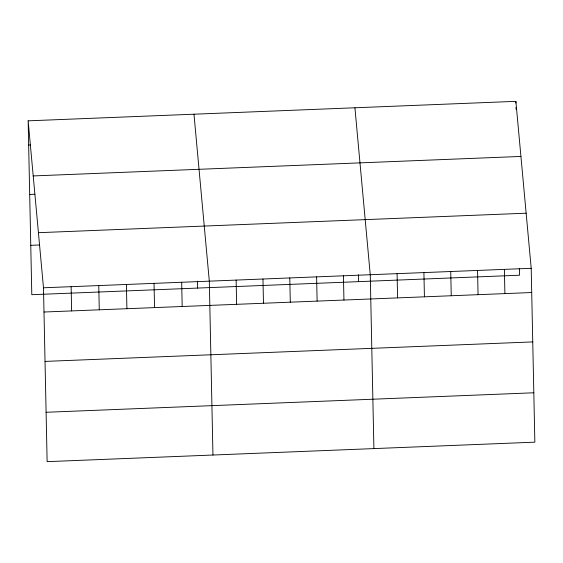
<?xml version="1.0" encoding="UTF-8"?>
<svg xmlns="http://www.w3.org/2000/svg" width="563" height="563" viewBox="0 0 563 563"><rect width="100%" height="100%" fill="white"/><g stroke="black" fill="none" stroke-linecap="round" stroke-linejoin="round"><path stroke-width="0.84" d="M28.15 120.834L515.87 101.347L531.205 268.298L534.85 442.166L47.13 461.653L43.485 287.784L28.15 120.834L31.795 294.702L519.515 275.216L519.367 268.284M28.657 145.071L30.388 145.008M33.21 175.93L520.93 156.437M29.691 194.453L34.871 194.242M38.425 232.688L526.145 213.201M30.761 245.327L39.396 244.982M43.485 287.784L531.205 268.298M43.998 312.022L531.718 292.535M45.026 361.404L532.753 341.91M46.096 412.278L533.815 392.784M354.922 107.779L370.257 274.723L373.902 448.598M193.975 114.212L209.309 281.155L212.955 455.031M515.87 101.347L515.905 103.078M515.997 107.406L516.032 109.138M504.385 269.367L504.891 293.604M477.558 270.437L478.064 294.681M450.731 271.507L451.245 295.751M423.911 272.583L424.418 296.821M397.084 273.653L397.591 297.89M358.42 274.716L358.568 281.648M343.437 275.8L343.944 300.037M316.61 276.869L317.117 301.106M289.783 277.939L290.297 302.183M262.963 279.016L263.47 303.253M236.136 280.085L236.643 304.323M197.472 281.148L197.62 288.08M181.673 282.26L182.18 306.504M154.037 283.365L154.543 307.602M126.401 284.47L126.907 308.707M98.764 285.575L99.271 309.812M71.128 286.68L71.635 310.917"/></g></svg>
